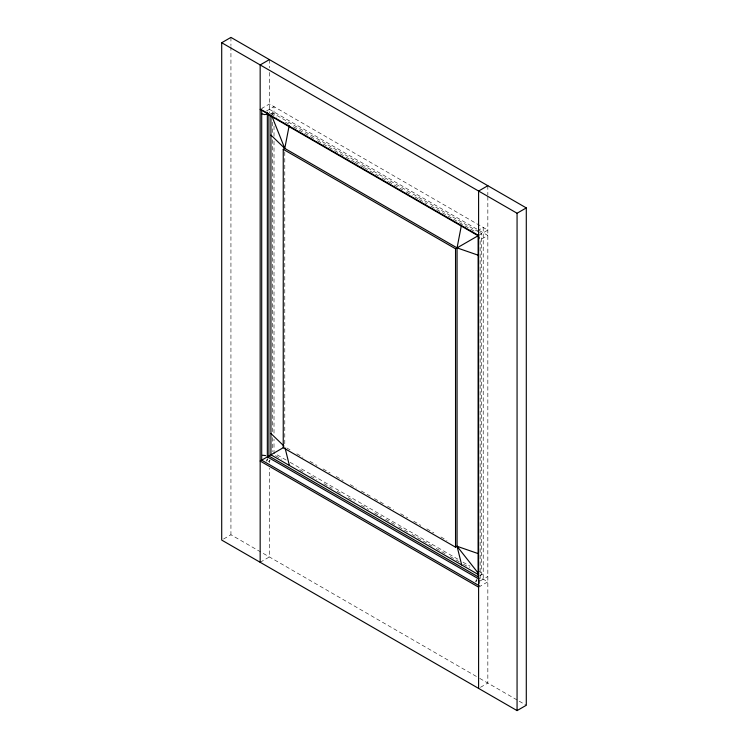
<?xml version="1.0" encoding="UTF-8"?>
<svg xmlns="http://www.w3.org/2000/svg" width="748" height="748" viewBox="0 0 748 748"><rect width="100%" height="100%" fill="white"/><g stroke="black" fill="none" stroke-linecap="round" stroke-linejoin="round"><path stroke-width="0.56" stroke-dasharray="3.74 2.81" d="M266.316 111.115L274.011 106.674L274.011 115.51M269.738 114.472L274.011 112.004M477.448 230.786L483.217 227.457L483.217 579.158M478.598 235.452L487.836 230.122L269.402 104.009L261.707 108.451L263.548 109.517M268.242 461.703L270.168 460.59M223.559 539.018L230.936 534.755L478.729 677.81M260.164 562.281L269.402 556.951L269.402 468.229M479.795 575.801L483.217 573.828L479.178 571.491M480.141 580.934L487.836 576.493M478.598 587.152L487.836 581.822L480.188 577.409M480.45 687.328L487.836 683.064L487.836 196.219M269.402 109.339L487.836 235.452L480.141 239.893L480.141 579.765M478.645 231.927L272.468 112.892L272.468 115.229M479.655 232.506L481.684 233.675L481.675 574.716L479.655 573.548M270.935 113.78L276.76 117.146M285.512 122.195L289.57 124.533M293.422 126.767L313.823 138.539M317.601 140.727L354.243 161.877M354.889 162.251L363.949 167.477M364.351 167.711L378.507 175.883M382.088 177.949L388.128 181.446M388.614 181.717L402.761 189.889M406.267 191.909L412.316 195.406M414.888 196.892L418.927 199.22M419.366 199.473L427.014 203.886M431.054 206.224L475.522 231.899M286.793 447.987L291.832 450.904M296.872 453.812L302.912 457.299M309.971 461.366L317.021 465.443M323.071 468.931L330.12 473.007M336.161 476.495L343.22 480.562M350.27 484.639L356.31 488.126M361.349 491.034L370.419 496.27M374.449 498.598L383.518 503.834M387.548 506.162L393.588 509.65M400.648 513.726L407.697 517.794M413.747 521.281L420.797 525.358M426.837 528.845L433.896 532.922M440.946 536.989L446.995 540.477M286.138 460.048L274.011 453.045L274.011 439.029M290.187 462.376L458.963 559.822M463.003 562.159L470.081 566.245M275.507 455.682L281.566 459.188M299.761 469.688L303.8 472.025M310.878 476.111L316.946 479.608M324.015 483.694L332.103 488.36M337.152 491.277L341.2 493.615M348.269 497.7L354.337 501.197M361.406 505.283L368.484 509.369M374.542 512.866L381.62 516.952M385.659 519.29L394.766 524.535M398.806 526.873L407.903 532.118M411.942 534.455L432.157 546.124M436.196 548.462L445.294 553.707M450.343 556.634L459.45 561.879M463.489 564.216L469.548 567.713M479.739 678.399L518.196 700.596M519.206 701.185L526.293 705.27M487.836 185.719L487.836 195.06M284.782 151.909L284.782 444.499M274.011 126.019L274.011 136.529M274.011 141.204L274.011 434.354M272.478 122.233L272.468 133.92M272.478 139.754L272.468 432.914M272.478 437.58L272.468 451.596M269.402 59.606L269.402 67.788M269.402 72.444L269.402 113.303M269.402 460.057L269.402 462.694M230.936 37.4L230.936 45.572M230.936 46.741L230.936 534.755"/><path stroke-width="1.12" d="M477.944 553.529L457.065 546.292L455.532 547.181L283.24 447.715L283.24 149.301L284.782 148.413L289.177 125.58M461.46 225.045L457.065 247.887L457.065 546.292L461.684 564.946M479.066 580.018L478.944 583.403M266.662 460.843L267.606 459.001M475.868 581.626L476.813 579.784M479.066 237.079L478.944 238.808M221.707 42.73L230.936 37.4L526.293 207.916L526.293 705.27L517.064 710.6L221.707 540.084L221.707 42.73L517.064 213.245L526.293 207.916M269.402 59.606L260.164 64.936L260.164 562.281M487.836 185.719L478.598 191.049L478.598 688.394M455.532 547.181L455.532 248.775L478.131 235.723L478.094 576.792L479.113 578.569M283.791 447.398L260.164 461.039L478.598 587.152M265.652 455.616L262.585 455.233M477.944 255.115L457.065 247.887L284.782 148.413L270.935 135.098M261.707 113.78L264.633 114.603L267.345 114.079L478.094 235.751M265.652 112.322L263.586 110.919M260.164 109.339L478.598 235.452M283.24 149.301L455.532 248.775M478.196 574.483L270.935 454.821L270.935 116.024M478.094 576.792L268.887 456.009L268.887 114.968L267.859 113.191M478.094 578.569L267.345 456.897L267.345 112.303M479.216 585.731L261.707 460.151L261.707 109.517M270.935 433.503L283.969 446.042M457.065 546.292L478.701 573.772M271.805 115.94L284.782 148.413M285.053 447.921L289.392 465.48M517.064 213.245L517.064 710.6"/></g></svg>
